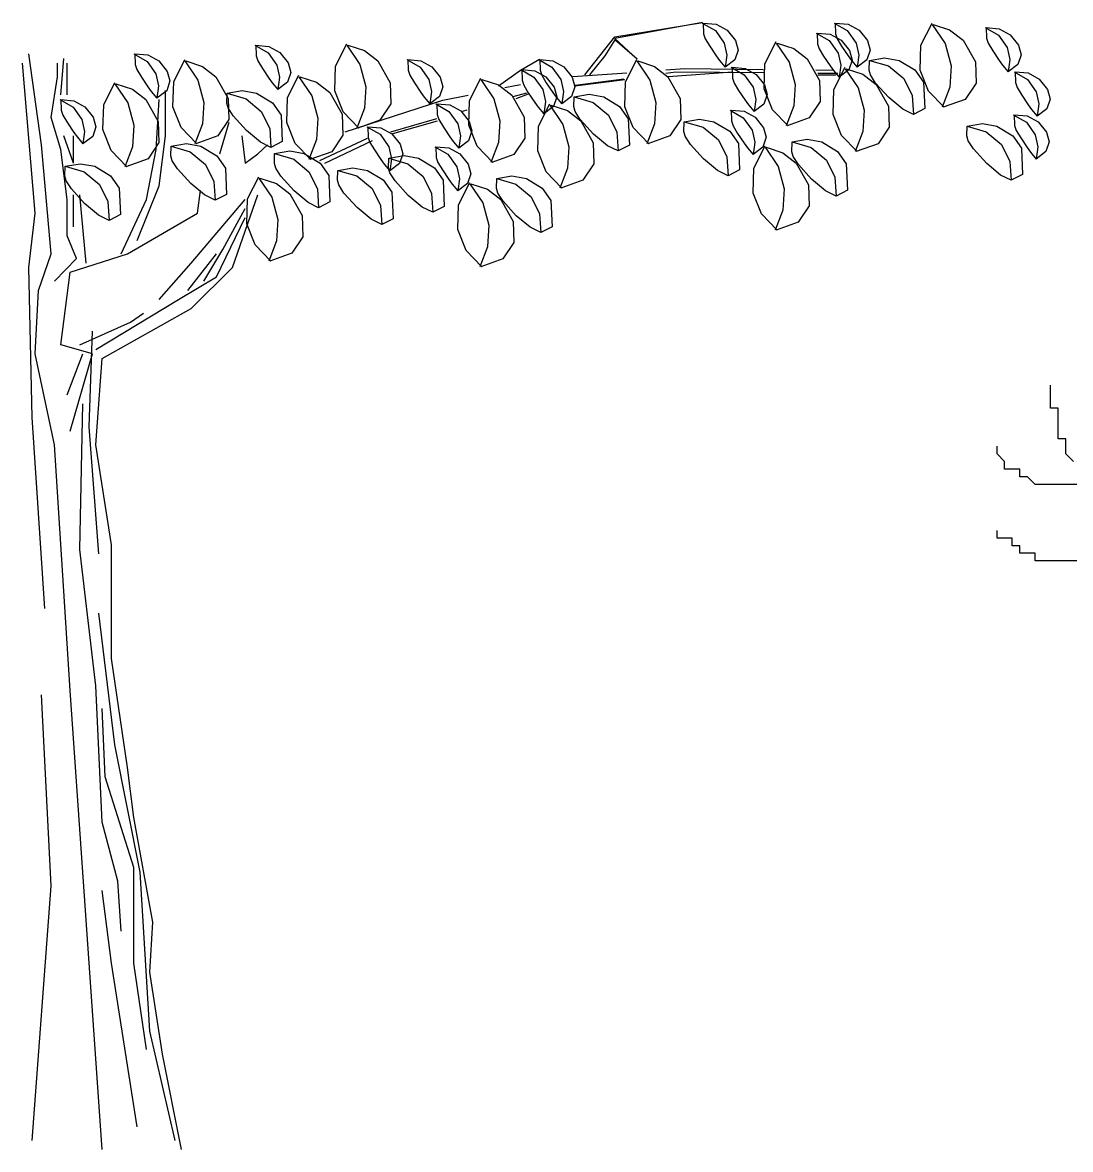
# Model space of a CAD drawing. Header units: millimetres. Extents: x 21129 to 2803301, y -510327 to 166837.
# Drawn here: x 364241 to 373334, y -112889 to -103112 of the extents above; entities that cross this region are included whole.
import ezdxf

# ---------------------------------------------------------------- set-up
doc = ezdxf.new("R2010")
doc.units = ezdxf.units.MM
doc.layers.add('....13_TNT_F_TREE', color=76, linetype='Continuous', transparency=0.5)

# ---------------------------------------------------------------- blocks, each defined once
blk = doc.blocks.new('md-cay7')
for p, q in [((3177.2696, 4826.6244), (3557.6176, 4888.5364)), ((3557.6176, 4888.5364), (3177.2696, 4819.7404)), ((3555.5416, 4886.4124), (3612.9136, 4853.6484)), ((3559.8896, 4886.4124), (3616.4056, 4881.5804)), ((3559.8896, 4886.4124), (3561.2776, 4839.9044)), ((3561.2776, 4839.9044), (3568.5536, 4818.2484)), ((3612.9136, 4853.6484), (3650.9776, 4799.6444)), ((3616.4056, 4881.5804), (3663.9656, 4855.4324)), ((3663.9656, 4855.4324), (3700.5856, 4810.0204)), ((4049.9776, 4843.0284), (4107.3256, 4810.2644)), ((4054.3216, 4843.0284), (4055.6896, 4796.5204)), ((4054.3216, 4843.0284), (4110.8136, 4838.1964)), ((4128.0536, 4886.4124), (4185.4016, 4853.6484)), ((4132.3736, 4886.4124), (4188.8936, 4881.5804)), ((4132.3736, 4886.4124), (4133.7656, 4839.9044)), ((4133.7656, 4839.9044), (4141.0416, 4818.2484)), ((4185.4016, 4853.6484), (4223.4616, 4799.6444)), ((4188.8936, 4881.5804), (4236.4736, 4855.4324)), ((4236.4736, 4855.4324), (4273.0696, 4810.0204)), ((4504.6136, 4789.8564), (4553.0776, 4886.4124)), ((4553.0776, 4880.2124), (4609.4256, 4797.3004)), ((4557.3976, 4880.2124), (4629.5656, 4856.8484)), ((4629.5656, 4856.8484), (4687.5256, 4812.0484)), ((4783.6416, 4866.6884), (4840.9896, 4833.9244)), ((4787.9656, 4866.6884), (4789.3536, 4820.2044)), ((4787.9656, 4866.6884), (4844.4816, 4861.8764)), ((4844.4816, 4861.8764), (4892.0656, 4835.7044)), ((1965.5536, 4699.5964), (2014.0136, 4796.1284)), ((3047.2896, 4661.5124), (3177.2696, 4826.6244)), ((3177.2696, 4812.8524), (3133.9336, 4744.0564)), ((3177.2696, 4819.7404), (3273.5616, 4730.3084)), ((3273.5616, 4730.3084), (3177.2696, 4812.8524)), ((3568.5536, 4818.2484), (3588.3536, 4785.6804)), ((3650.9776, 4799.6444), (3662.5496, 4747.3524)), ((3700.5856, 4810.0204), (3711.6936, 4768.6644)), ((3828.0256, 4709.2884), (3876.4896, 4805.8484)), ((3876.4896, 4799.6444), (3932.8376, 4716.7124)), ((3880.8336, 4799.6444), (3952.9776, 4776.2564)), ((4055.6896, 4796.5204), (4062.9896, 4774.8644)), ((4107.3256, 4810.2644), (4145.3856, 4756.2604)), ((4110.8136, 4838.1964), (4158.3976, 4812.0484)), ((4141.0416, 4818.2484), (4160.8416, 4785.6804)), ((4158.3976, 4812.0484), (4194.9936, 4766.6364)), ((4223.4616, 4799.6444), (4235.0336, 4747.3524)), ((4273.0696, 4810.0204), (4284.1816, 4768.6644)), ((4609.4256, 4797.3004), (4635.4736, 4700.4764)), ((4687.5256, 4812.0484), (4741.1136, 4717.5404)), ((4789.3536, 4820.2044), (4796.6536, 4798.5244)), ((4796.6536, 4798.5244), (4816.4536, 4765.9564)), ((4840.9896, 4833.9244), (4879.0536, 4779.9204)), ((4892.0656, 4835.7044), (4928.6616, 4790.3204)), ((689.9416, 4357.7524), (634.7416, 4752.1124)), ((1090.2336, 4752.7484), (1147.5816, 4719.9844)), ((1094.5576, 4752.7484), (1151.0736, 4747.9124)), ((1094.5576, 4752.7484), (1095.9456, 4706.2604)), ((1151.0736, 4747.9124), (1198.6576, 4721.7644)), ((1615.0136, 4789.9284), (1672.3616, 4757.1644)), ((1619.3616, 4789.9284), (1675.8536, 4785.1204)), ((1619.3616, 4789.9284), (1620.7256, 4743.4444)), ((1620.7256, 4743.4444), (1628.0256, 4721.7644)), ((1672.3616, 4757.1644), (1710.4256, 4703.1604)), ((1675.8536, 4785.1204), (1723.4376, 4758.9484)), ((1723.4376, 4758.9484), (1760.0336, 4713.5604)), ((2014.0136, 4789.9284), (2070.3616, 4707.0204)), ((2018.3576, 4789.9284), (2090.5016, 4766.5644)), ((2090.5016, 4766.5644), (2148.4616, 4721.7644)), ((3133.9336, 4744.0564), (3066.5296, 4661.5124)), ((3588.3536, 4785.6804), (3616.2616, 4743.8604)), ((3616.2616, 4743.8604), (3631.2736, 4723.5724)), ((3662.5496, 4747.3524), (3655.2976, 4694.2764)), ((3711.6936, 4768.6644), (3697.9496, 4726.2804)), ((3952.9776, 4776.2564), (4010.9376, 4731.4804)), ((4062.9896, 4774.8644), (4082.7896, 4742.2964)), ((4082.7896, 4742.2964), (4110.6936, 4700.4764)), ((4145.3856, 4756.2604), (4156.9816, 4703.9684)), ((4160.8416, 4785.6804), (4188.7696, 4743.8604)), ((4188.7696, 4743.8604), (4203.7856, 4723.5724)), ((4194.9936, 4766.6364), (4206.1016, 4725.2804)), ((4235.0336, 4747.3524), (4227.7816, 4694.2764)), ((4284.1816, 4768.6644), (4270.4336, 4726.2804)), ((4501.0256, 4681.8964), (4504.6136, 4789.8564)), ((4816.4536, 4765.9564), (4844.3616, 4724.1564)), ((4879.0536, 4779.9204), (4890.6496, 4727.6244)), ((4939.7696, 4748.9364), (4926.0256, 4706.5804)), ((4928.6616, 4790.3204), (4939.7696, 4748.9364)), ((662.3296, 4061.9644), (607.1536, 4712.6844)), ((758.9336, 4653.5284), (758.9336, 4712.6844)), ((772.7296, 4574.6444), (786.5216, 4732.3844)), ((800.3176, 4574.6444), (800.3176, 4712.6844)), ((1095.9456, 4706.2604), (1103.2456, 4684.5844)), ((1147.5816, 4719.9844), (1185.6456, 4665.9804)), ((1198.6576, 4721.7644), (1235.2536, 4676.3804)), ((1262.9376, 4631.4084), (1311.4256, 4727.9644)), ((1311.4256, 4721.7644), (1367.7736, 4638.8324)), ((1315.7456, 4721.7644), (1387.9136, 4698.3764)), ((1387.9136, 4698.3764), (1445.8736, 4653.6004)), ((1628.0256, 4721.7644), (1647.8256, 4689.1964)), ((1710.4256, 4703.1604), (1722.0216, 4650.8684)), ((1760.0336, 4713.5604), (1771.1416, 4672.1804)), ((1961.9856, 4591.6124), (1965.5536, 4699.5964)), ((2070.3616, 4707.0204), (2096.4336, 4610.2164)), ((2148.4616, 4721.7644), (2202.0736, 4627.2564)), ((2274.2416, 4727.9644), (2331.5936, 4695.1764)), ((2278.5896, 4727.9644), (2335.0816, 4723.1324)), ((2278.5896, 4727.9644), (2279.9576, 4681.4564)), ((2331.5936, 4695.1764), (2369.6536, 4641.2004)), ((2335.0816, 4723.1324), (2382.6656, 4696.9844)), ((2382.6656, 4696.9844), (2419.2856, 4651.5764)), ((2768.0416, 4682.1404), (2849.8776, 4730.3084)), ((2846.7296, 4727.9644), (2904.1016, 4695.1764)), ((2851.0736, 4727.9644), (2852.4416, 4681.4564)), ((2851.0736, 4727.9644), (2907.5936, 4723.1324)), ((2904.1016, 4695.1764), (2942.1376, 4641.2004)), ((2907.5936, 4723.1324), (2955.1496, 4696.9844)), ((2955.1496, 4696.9844), (2991.7736, 4651.5764)), ((3223.2896, 4631.4084), (3271.7536, 4727.9644)), ((3271.7536, 4721.7644), (3328.1016, 4638.8324)), ((3276.0976, 4721.7644), (3348.2656, 4698.3764)), ((3348.2656, 4698.3764), (3406.2016, 4653.6004)), ((3631.2736, 4723.5724), (3655.2976, 4694.2764)), ((3697.9496, 4726.2804), (3655.2976, 4694.2764)), ((3681.3216, 4694.2764), (3738.6736, 4661.5124)), ((3685.6696, 4694.2764), (3687.0376, 4647.7924)), ((3685.6696, 4694.2764), (3742.1616, 4689.4644)), ((3824.4376, 4601.3324), (3828.0256, 4709.2884)), ((3932.8376, 4716.7124), (3958.8856, 4619.9084)), ((4010.9376, 4731.4804), (4064.5256, 4636.9524)), ((4110.6936, 4700.4764), (4125.7096, 4680.1884)), ((4127.2696, 4597.7404), (4175.7576, 4694.2764)), ((4156.9816, 4703.9684), (4149.7296, 4650.8924)), ((4206.1016, 4725.2804), (4192.3576, 4682.8964)), ((4203.7856, 4723.5724), (4227.7816, 4694.2764)), ((4270.4336, 4726.2804), (4227.7816, 4694.2764)), ((4280.1496, 4682.1644), (4281.4456, 4724.5004)), ((4281.4456, 4724.5004), (4347.3896, 4735.9724)), ((4281.4456, 4724.5004), (4364.1376, 4700.6484)), ((4347.3896, 4735.9724), (4410.0816, 4724.5004)), ((4364.1376, 4700.6484), (4430.0296, 4645.2764)), ((4410.0816, 4724.5004), (4478.7096, 4682.8484)), ((4635.4736, 4700.4764), (4629.9816, 4607.5804)), ((4741.1136, 4717.5404), (4743.8976, 4626.1124)), ((4844.3616, 4724.1564), (4859.3736, 4703.8444)), ((4859.3736, 4703.8444), (4883.3976, 4674.5724)), ((4890.6496, 4727.6244), (4883.3976, 4674.5724)), ((4926.0256, 4706.5804), (4883.3976, 4674.5724)), ((731.3216, 4476.0604), (758.9336, 4653.5284)), ((1103.2456, 4684.5844), (1123.0456, 4652.0124)), ((1123.0456, 4652.0124), (1150.9536, 4610.2164)), ((1185.6456, 4665.9804), (1197.2416, 4613.6844)), ((1235.2536, 4676.3804), (1246.3616, 4634.9964)), ((1445.8736, 4653.6004), (1499.4616, 4559.0684)), ((1647.8256, 4689.1964), (1675.7336, 4647.4004)), ((1675.7336, 4647.4004), (1690.7456, 4627.0884)), ((1722.0216, 4650.8684), (1714.7696, 4597.8164)), ((1757.3736, 4563.2444), (1805.8336, 4659.7764)), ((1771.1416, 4672.1804), (1757.3976, 4629.8204)), ((1805.8336, 4653.6004), (1862.1816, 4570.6684)), ((1810.1816, 4653.6004), (1882.3256, 4630.2124)), ((2279.9576, 4681.4564), (2287.2576, 4659.7764)), ((2287.2576, 4659.7764), (2307.0576, 4627.2324)), ((2419.2856, 4651.5764), (2430.3696, 4610.2164)), ((2546.7056, 4550.8404), (2595.1896, 4647.4004)), ((2671.7536, 4613.3404), (2768.0416, 4682.1404)), ((2768.6776, 4684.5844), (2826.0256, 4651.7924)), ((2772.9976, 4684.5844), (2829.5176, 4679.7484)), ((2772.9976, 4684.5844), (2774.3896, 4638.0724)), ((2826.0256, 4651.7924), (2864.0856, 4597.8164)), ((2829.5176, 4679.7484), (2877.1016, 4653.6004)), ((2852.4416, 4681.4564), (2859.7416, 4659.7764)), ((2859.7416, 4659.7764), (2879.5416, 4627.2324)), ((2877.1016, 4653.6004), (2913.6976, 4608.1924)), ((2991.7736, 4651.5764), (3002.8576, 4610.2164)), ((2994.3376, 4654.2844), (3229.5416, 4671.0804)), ((3004.4176, 4616.6364), (3215.2576, 4644.8844)), ((3398.6096, 4669.4444), (3442.0656, 4675.2564)), ((3398.6576, 4683.1684), (3480.5896, 4689.0244)), ((3406.2016, 4653.6004), (3459.8136, 4559.0684)), ((3408.3736, 4654.6284), (3687.5976, 4675.2564)), ((3442.0656, 4675.2564), (3822.4376, 4671.5444)), ((3480.5896, 4689.0244), (3822.4616, 4685.3884)), ((3687.0376, 4647.7924), (3694.3376, 4626.1124)), ((3738.6736, 4661.5124), (3776.7336, 4607.5084)), ((3742.1616, 4689.4644), (3789.7456, 4663.2924)), ((3789.7456, 4663.2924), (3826.3656, 4617.9084)), ((4048.7056, 4682.9724), (4125.7336, 4682.1404)), ((4058.3256, 4669.2244), (4144.9936, 4668.3724)), ((4058.3256, 4661.5124), (4135.3536, 4661.5124)), ((4125.7096, 4680.1884), (4149.7296, 4650.8924)), ((4192.3576, 4682.8964), (4149.7296, 4650.8924)), ((4175.7576, 4688.0964), (4232.1056, 4605.1644)), ((4180.0776, 4688.0964), (4252.2456, 4664.7084)), ((4252.2456, 4664.7084), (4310.2056, 4619.9084)), ((4285.8896, 4661.1204), (4280.1496, 4682.1644)), ((4308.4456, 4626.1604), (4285.8896, 4661.1204)), ((4430.0296, 4645.2764), (4466.7736, 4571.8884)), ((4478.7096, 4682.8484), (4516.5296, 4629.4324)), ((4537.1336, 4591.0284), (4501.0256, 4681.8964)), ((4909.3976, 4674.5724), (4966.7736, 4641.7844)), ((4913.7456, 4674.5724), (4970.2656, 4669.7404)), ((4913.7456, 4674.5724), (4915.1376, 4628.0644)), ((4970.2656, 4669.7404), (5017.8456, 4643.5684)), ((959.3496, 4532.2404), (1007.8376, 4628.7964)), ((1007.8376, 4622.5964), (1064.1856, 4539.6844)), ((1012.1576, 4622.5964), (1084.3256, 4599.2324)), ((1084.3256, 4599.2324), (1142.2856, 4554.4324)), ((1150.9536, 4610.2164), (1165.9656, 4589.9044)), ((1197.2416, 4613.6844), (1189.9896, 4560.6324)), ((1246.3616, 4634.9964), (1232.6176, 4592.6404)), ((1259.3736, 4523.4484), (1262.9376, 4631.4084)), ((1367.7736, 4638.8324), (1393.8216, 4542.0284)), ((1690.7456, 4627.0884), (1714.7696, 4597.8164)), ((1757.3976, 4629.8204), (1714.7696, 4597.8164)), ((1882.3256, 4630.2124), (1940.2816, 4585.4124)), ((2096.4336, 4610.2164), (2090.9416, 4517.2964)), ((2202.0736, 4627.2564), (2204.8576, 4535.8284)), ((2307.0576, 4627.2324), (2334.9616, 4585.4124)), ((2369.6536, 4641.2004), (2381.2496, 4588.9044)), ((2430.3696, 4610.2164), (2416.6496, 4567.8364)), ((2595.1896, 4641.2004), (2651.5376, 4558.2644)), ((2599.5136, 4641.2004), (2671.6816, 4617.8084)), ((2671.6816, 4617.8084), (2729.6376, 4573.0084)), ((2699.2936, 4606.1884), (2768.0416, 4620.2284)), ((2774.3896, 4638.0724), (2781.6656, 4616.3924)), ((2781.6656, 4616.3924), (2801.4656, 4583.8484)), ((2864.0856, 4597.8164), (2875.6576, 4545.5204)), ((2879.5416, 4627.2324), (2907.4456, 4585.4124)), ((2913.6976, 4608.1924), (2924.8056, 4566.8324)), ((2942.1376, 4641.2004), (2953.7336, 4588.9044)), ((3002.8576, 4610.2164), (2989.1376, 4567.8364)), ((3003.9536, 4613.3404), (3220.6056, 4640.8564)), ((3219.7256, 4523.4484), (3223.2896, 4631.4084)), ((3328.1016, 4638.8324), (3354.1736, 4542.0284)), ((3694.3376, 4626.1124), (3714.1376, 4593.5684)), ((3776.7336, 4607.5084), (3788.3296, 4555.2364)), ((3860.5456, 4510.4604), (3824.4376, 4601.3324)), ((3826.3656, 4617.9084), (3837.4496, 4576.5244)), ((3958.8856, 4619.9084), (3953.4176, 4526.9884)), ((4064.5256, 4636.9524), (4067.3096, 4545.5444)), ((4123.7056, 4489.7564), (4127.2696, 4597.7404)), ((4232.1056, 4605.1644), (4258.1536, 4508.3604)), ((4365.7216, 4562.8764), (4308.4456, 4626.1604)), ((4310.2056, 4619.9084), (4363.7936, 4525.4044)), ((4516.5296, 4629.4324), (4521.2416, 4514.9284)), ((4629.9816, 4607.5804), (4596.4336, 4520.7404)), ((4743.8976, 4626.1124), (4696.8256, 4555.0164)), ((4915.1376, 4628.0644), (4922.4136, 4606.3844)), ((4922.4136, 4606.3844), (4942.2136, 4573.8404)), ((4966.7736, 4641.7844), (5004.8336, 4587.8044)), ((5017.8456, 4643.5684), (5054.4416, 4598.1804)), ((5054.4416, 4598.1804), (5065.5536, 4556.8244)), ((769.2856, 4554.4324), (826.6376, 4521.6684)), ((773.6336, 4554.4324), (830.1256, 4549.5964)), ((773.6336, 4554.4324), (775.0016, 4507.9204)), ((830.1256, 4549.5964), (877.7096, 4523.4484)), ((1142.2856, 4554.4324), (1195.8736, 4459.9244)), ((1165.9656, 4589.9044), (1189.9896, 4560.6324)), ((1186.6936, 4338.0244), (1200.4896, 4554.9204)), ((1232.6176, 4592.6404), (1189.9896, 4560.6324)), ((1228.0776, 4397.1804), (1228.0776, 4594.3724)), ((1492.9936, 4539.3444), (1494.3096, 4581.6764)), ((1494.3096, 4581.6764), (1560.2536, 4593.1524)), ((1494.3096, 4581.6764), (1577.0016, 4557.8244)), ((1499.4616, 4559.0684), (1502.2456, 4467.6644)), ((1560.2536, 4593.1524), (1622.9256, 4581.6764)), ((1577.0016, 4557.8244), (1642.8936, 4502.4524)), ((1622.9256, 4581.6764), (1691.5776, 4540.0284)), ((1753.8096, 4455.2604), (1757.3736, 4563.2444)), ((1862.1816, 4570.6684), (1888.2576, 4473.8644)), ((1940.2816, 4585.4124), (1993.8976, 4490.9044)), ((1998.0696, 4500.7444), (1961.9856, 4591.6124)), ((2007.3496, 4413.8324), (2431.0296, 4551.4284)), ((2334.9616, 4585.4124), (2349.9776, 4565.1004)), ((2349.9776, 4565.1004), (2373.9976, 4535.8284)), ((2381.2496, 4588.9044), (2373.9976, 4535.8284)), ((2416.6496, 4567.8364), (2373.9976, 4535.8284)), ((2431.0296, 4551.4284), (2540.0136, 4573.6684)), ((2543.1416, 4442.8604), (2546.7056, 4550.8404)), ((2651.5376, 4558.2644), (2677.5896, 4461.4604)), ((2729.6376, 4573.0084), (2783.2256, 4478.5044)), ((2735.7896, 4566.9804), (2795.4816, 4584.0204)), ((2748.7776, 4558.3124), (2801.7336, 4578.9444)), ((2801.4656, 4583.8484), (2829.3936, 4542.0284)), ((2907.4456, 4585.4124), (2922.4616, 4565.1004)), ((2924.8056, 4566.8324), (2911.0616, 4524.4524)), ((2922.4616, 4565.1004), (2946.4856, 4535.8284)), ((2953.7336, 4588.9044), (2946.4856, 4535.8284)), ((2989.1376, 4567.8364), (2946.4856, 4535.8284)), ((2998.8296, 4523.7164), (3000.1456, 4566.0524)), ((3000.1456, 4566.0524), (3066.0896, 4577.5284)), ((3000.1456, 4566.0524), (3082.8376, 4542.2004)), ((3066.0896, 4577.5284), (3128.7856, 4566.0524)), ((3128.7856, 4566.0524), (3197.4136, 4524.4004)), ((3459.8136, 4559.0684), (3462.5976, 4467.6644)), ((3714.1376, 4593.5684), (3742.0416, 4551.7444)), ((3742.0416, 4551.7444), (3757.0576, 4531.4324)), ((3788.3296, 4555.2364), (3781.0776, 4502.1604)), ((3837.4496, 4576.5244), (3823.7296, 4534.1684)), ((4426.1976, 4512.8524), (4365.7216, 4562.8764)), ((4466.7736, 4571.8884), (4472.1696, 4490.0044)), ((4605.1256, 4520.7404), (4537.1336, 4591.0284)), ((4696.8256, 4555.0164), (4600.7816, 4520.7404)), ((4942.2136, 4573.8404), (4970.1176, 4532.0204)), ((5004.8336, 4587.8044), (5016.4056, 4535.5084)), ((5065.5536, 4556.8244), (5051.8056, 4514.4404)), ((775.0016, 4507.9204), (782.3016, 4486.2444)), ((826.6376, 4521.6684), (864.6976, 4467.6644)), ((877.7096, 4523.4484), (914.3296, 4478.0404)), ((955.7856, 4424.2804), (959.3496, 4532.2404)), ((1064.1856, 4539.6844), (1090.2336, 4442.8604)), ((1295.4816, 4432.5804), (1259.3736, 4523.4484)), ((1393.8216, 4542.0284), (1388.3296, 4449.1084)), ((1498.7536, 4518.2964), (1492.9936, 4539.3444)), ((1521.3136, 4483.3364), (1498.7536, 4518.2964)), ((1642.8936, 4502.4524), (1679.6376, 4429.0644)), ((1691.5776, 4540.0284), (1729.3936, 4486.6084)), ((2066.0656, 4430.4804), (1998.0696, 4500.7444)), ((2090.9416, 4517.2964), (2057.3976, 4430.4804)), ((2204.8576, 4535.8284), (2157.7656, 4464.7324)), ((2400.0256, 4535.8284), (2457.3736, 4503.0644)), ((2404.3456, 4535.8284), (2460.8656, 4531.0164)), ((2404.3456, 4535.8284), (2405.7376, 4489.3444)), ((2457.3736, 4503.0644), (2495.4336, 4449.0604)), ((2460.8656, 4531.0164), (2508.4456, 4504.8444)), ((2508.4456, 4504.8444), (2545.0456, 4459.4604)), ((2517.3096, 4504.5284), (2536.9376, 4510.1444)), ((2829.3936, 4542.0284), (2844.4096, 4521.7164)), ((2844.4096, 4521.7164), (2868.4096, 4492.4444)), ((2845.9736, 4439.2924), (2894.4336, 4535.8284)), ((2875.6576, 4545.5204), (2868.4096, 4492.4444)), ((2911.0616, 4524.4524), (2868.4096, 4492.4444)), ((2894.4336, 4529.6284), (2950.7816, 4446.7164)), ((2898.7776, 4529.6284), (2970.9216, 4506.2604)), ((2970.9216, 4506.2604), (3028.8816, 4461.4604)), ((3004.5896, 4502.6724), (2998.8296, 4523.7164)), ((3027.1496, 4467.7124), (3004.5896, 4502.6724)), ((3082.8376, 4542.2004), (3148.7296, 4486.8284)), ((3197.4136, 4524.4004), (3235.2296, 4470.9844)), ((3255.8336, 4432.5804), (3219.7256, 4523.4484)), ((3354.1736, 4542.0284), (3348.6816, 4449.1084)), ((3676.9776, 4508.3604), (3734.3496, 4475.5724)), ((3681.3216, 4508.3604), (3682.7136, 4461.8524)), ((3681.3216, 4508.3604), (3737.8416, 4503.5284)), ((3737.8416, 4503.5284), (3785.4256, 4477.3804)), ((3757.0576, 4531.4324), (3781.0776, 4502.1604)), ((3823.7296, 4534.1684), (3781.0776, 4502.1604)), ((3928.5416, 4440.1724), (3860.5456, 4510.4604)), ((3953.4176, 4526.9884), (3919.8736, 4440.1724)), ((4067.3096, 4545.5444), (4020.2376, 4474.4524)), ((4258.1536, 4508.3604), (4252.6616, 4415.4404)), ((4363.7936, 4525.4044), (4366.5776, 4433.9964)), ((4472.1696, 4490.0044), (4426.1976, 4512.8524)), ((4521.2416, 4514.9284), (4472.1696, 4490.0044)), ((4970.1176, 4532.0204), (4985.1576, 4511.7084)), ((4985.1576, 4511.7084), (5009.1536, 4482.4324)), ((5016.4056, 4535.5084), (5009.1536, 4482.4324)), ((5051.8056, 4514.4404), (5009.1536, 4482.4324)), ((772.7296, 4338.0244), (731.3216, 4476.0604)), ((782.3016, 4486.2444), (802.1016, 4453.7004)), ((802.1016, 4453.7004), (830.0056, 4411.8764)), ((864.6976, 4467.6644), (876.2936, 4415.3684)), ((914.3296, 4478.0404), (925.4136, 4436.6804)), ((1195.8736, 4459.9244), (1198.6576, 4368.4924)), ((1388.3296, 4449.1084), (1354.7856, 4362.2924)), ((1502.2456, 4467.6644), (1455.1776, 4396.5684)), ((1462.6696, 4318.2964), (1504.0536, 4456.3364)), ((1578.5896, 4420.0564), (1521.3136, 4483.3364)), ((1729.3936, 4486.6084), (1734.1056, 4372.1084)), ((1789.9176, 4364.3924), (1753.8096, 4455.2604)), ((1888.2576, 4473.8644), (1882.7656, 4380.9444)), ((1993.8976, 4490.9044), (1996.6816, 4399.4764)), ((2157.7656, 4464.7324), (2061.7176, 4430.4804)), ((2204.3696, 4415.1004), (2404.0536, 4472.1564)), ((2214.3816, 4406.9444), (2406.9576, 4461.9764)), ((2405.7376, 4489.3444), (2413.0376, 4467.6644)), ((2413.0376, 4467.6644), (2432.8376, 4435.0964)), ((2495.4336, 4449.0604), (2507.0296, 4396.7644)), ((2545.0456, 4459.4604), (2556.1536, 4418.0804)), ((2677.5896, 4461.4604), (2672.0936, 4368.5444)), ((2783.2256, 4478.5044), (2786.0096, 4387.0964)), ((3084.4256, 4404.4324), (3027.1496, 4467.7124)), ((3028.8816, 4461.4604), (3082.4936, 4366.9564)), ((3148.7296, 4486.8284), (3185.4736, 4413.4404)), ((3235.2296, 4470.9844), (3239.9416, 4356.4804)), ((3348.6816, 4449.1084), (3315.1376, 4362.2924)), ((3462.5976, 4467.6644), (3415.5256, 4396.5684)), ((3476.5616, 4416.1004), (3477.8816, 4458.4364)), ((3477.8816, 4458.4364), (3543.7976, 4469.9324)), ((3477.8816, 4458.4364), (3560.5696, 4434.5844)), ((3543.7976, 4469.9324), (3606.4936, 4458.4364)), ((3606.4936, 4458.4364), (3675.1216, 4416.7844)), ((3682.7136, 4461.8524), (3689.9896, 4440.1724)), ((3734.3496, 4475.5724), (3772.4136, 4421.5924)), ((3785.4256, 4477.3804), (3822.0216, 4431.9684)), ((4020.2376, 4474.4524), (3924.1936, 4440.1724)), ((4159.8136, 4398.8884), (4123.7056, 4489.7564)), ((4705.9576, 4438.7324), (4771.8976, 4450.2084)), ((4771.8976, 4450.2084), (4834.5936, 4438.7324)), ((4905.0776, 4488.6364), (4962.4256, 4455.8724)), ((4909.3976, 4488.6364), (4965.9176, 4483.8004)), ((4909.3976, 4488.6364), (4910.7896, 4442.1524)), ((4962.4256, 4455.8724), (5000.4896, 4401.8684)), ((4965.9176, 4483.8004), (5013.5016, 4457.6524)), ((5013.5016, 4457.6524), (5050.0976, 4412.2684)), ((830.0056, 4411.8764), (845.0176, 4391.5644)), ((876.2936, 4415.3684), (869.0416, 4362.2924)), ((925.4136, 4436.6804), (911.6936, 4394.3004)), ((991.8936, 4333.4124), (955.7856, 4424.2804)), ((1090.2336, 4442.8604), (1084.7416, 4349.9644)), ((1363.4536, 4362.2924), (1295.4816, 4432.5804)), ((1639.0616, 4370.0324), (1578.5896, 4420.0564)), ((1679.6376, 4429.0644), (1685.0336, 4347.1804)), ((2100.7576, 4436.6804), (2158.1296, 4403.8924)), ((2105.1016, 4436.6804), (2106.4696, 4390.1724)), ((2105.1016, 4436.6804), (2161.6216, 4431.8484)), ((2158.1296, 4403.8924), (2196.1656, 4349.9164)), ((2161.6216, 4431.8484), (2209.1816, 4405.6764)), ((2209.1816, 4405.6764), (2245.8016, 4360.2924)), ((2432.8376, 4435.0964), (2460.7416, 4393.2964)), ((2556.1536, 4418.0804), (2542.4056, 4375.7204)), ((2579.2496, 4352.0124), (2543.1416, 4442.8604)), ((2842.4056, 4331.3124), (2845.9736, 4439.2924)), ((2950.7816, 4446.7164), (2976.8536, 4349.9164)), ((3144.8976, 4354.4084), (3084.4256, 4404.4324)), ((3185.4736, 4413.4404), (3190.8696, 4331.5564)), ((3323.8056, 4362.2924), (3255.8336, 4432.5804)), ((3482.3016, 4395.0564), (3476.5616, 4416.1004)), ((3560.5696, 4434.5844), (3626.4656, 4379.2124)), ((3675.1216, 4416.7844), (3712.9376, 4363.3684)), ((3689.9896, 4440.1724), (3709.7896, 4407.6284)), ((3709.7896, 4407.6284), (3737.6936, 4365.8084)), ((3772.4136, 4421.5924), (3783.9856, 4369.3004)), ((3822.0216, 4431.9684), (3833.1296, 4390.6124)), ((4252.6616, 4415.4404), (4219.1176, 4328.6244)), ((4366.5776, 4433.9964), (4319.5056, 4362.8764)), ((4704.6376, 4396.4004), (4705.9576, 4438.7324)), ((4705.9576, 4438.7324), (4788.6456, 4414.8564)), ((4788.6456, 4414.8564), (4854.5416, 4359.5084)), ((4834.5936, 4438.7324), (4903.2216, 4397.0564)), ((4910.7896, 4442.1524), (4918.0896, 4420.4724)), ((4918.0896, 4420.4724), (4937.8896, 4387.9044)), ((5000.4896, 4401.8684), (5012.0856, 4349.5724)), ((5050.0976, 4412.2684), (5061.2056, 4370.8844)), ((731.3216, 3884.4964), (689.9416, 4357.7524)), ((827.9296, 4278.8684), (786.5216, 4397.1804)), ((827.9296, 4278.8684), (827.9296, 4397.1804)), ((845.0176, 4391.5644), (869.0416, 4362.2924)), ((911.6936, 4394.3004), (869.0416, 4362.2924)), ((1198.6576, 4368.4924), (1151.5856, 4297.4004)), ((1200.4896, 4180.2724), (1228.0776, 4397.1804)), ((1251.1216, 4309.7524), (1252.4416, 4352.0884)), ((1252.4416, 4352.0884), (1318.3576, 4363.5844)), ((1252.4416, 4352.0884), (1335.1336, 4328.2364)), ((1318.3576, 4363.5844), (1381.0536, 4352.0884)), ((1455.1776, 4396.5684), (1359.1296, 4362.2924)), ((1381.0536, 4352.0884), (1449.6816, 4310.4364)), ((1559.2536, 4397.1804), (1573.0456, 4278.8684)), ((1628.2456, 4318.2964), (1669.6536, 4357.7524)), ((1685.0336, 4347.1804), (1639.0616, 4370.0324)), ((1734.1056, 4372.1084), (1685.0336, 4347.1804)), ((1857.8856, 4294.1284), (1789.9176, 4364.3924)), ((1882.7656, 4380.9444), (1849.2176, 4294.1284)), ((1896.6056, 4289.9764), (2103.6376, 4386.3164)), ((1918.0176, 4278.8684), (2125.0016, 4377.4524)), ((1996.6816, 4399.4764), (1949.5856, 4328.3804)), ((2106.4696, 4390.1724), (2113.7696, 4368.4924)), ((2113.7696, 4368.4924), (2133.5696, 4335.9484)), ((2245.8016, 4360.2924), (2256.8856, 4318.9084)), ((2460.7416, 4393.2964), (2475.7576, 4372.9844)), ((2475.7576, 4372.9844), (2499.7816, 4343.7124)), ((2507.0296, 4396.7644), (2499.7816, 4343.7124)), ((2542.4056, 4375.7204), (2499.7816, 4343.7124)), ((2647.2176, 4281.7244), (2579.2496, 4352.0124)), ((2672.0936, 4368.5444), (2638.5496, 4281.7244)), ((2786.0096, 4387.0964), (2738.9416, 4316.0044)), ((3082.4936, 4366.9564), (3085.2776, 4275.5244)), ((3190.8696, 4331.5564), (3144.8976, 4354.4084)), ((3239.9416, 4356.4804), (3190.8696, 4331.5564)), ((3415.5256, 4396.5684), (3319.4576, 4362.2924)), ((3504.8576, 4360.0964), (3482.3016, 4395.0564)), ((3562.1576, 4296.8364), (3504.8576, 4360.0964)), ((3626.4656, 4379.2124), (3663.1856, 4305.8244)), ((3712.9376, 4363.3684), (3717.6776, 4248.8884)), ((3737.6936, 4365.8084), (3752.7336, 4345.4964)), ((3783.9856, 4369.3004), (3776.7336, 4316.2244)), ((3780.3216, 4256.8724), (3828.7856, 4353.4044)), ((3833.1296, 4390.6124), (3819.3856, 4348.2284)), ((3944.7256, 4328.0884), (3946.0456, 4370.4204)), ((3946.0456, 4370.4204), (4011.9856, 4381.8964)), ((3946.0456, 4370.4204), (4028.7336, 4346.5444)), ((4011.9856, 4381.8964), (4074.6576, 4370.4204)), ((4074.6576, 4370.4204), (4143.3096, 4328.7484)), ((4227.7816, 4328.6244), (4159.8136, 4398.8884)), ((4319.5056, 4362.8764), (4223.4616, 4328.6244)), ((4710.4016, 4375.3524), (4704.6376, 4396.4004)), ((4732.9576, 4340.3924), (4710.4016, 4375.3524)), ((4854.5416, 4359.5084), (4891.2856, 4286.1204)), ((4903.2216, 4397.0564), (4941.0416, 4343.6644)), ((4937.8896, 4387.9044), (4965.7976, 4346.0804)), ((5061.2056, 4370.8844), (5047.4616, 4328.5284)), ((800.3176, 4121.1164), (772.7296, 4338.0244)), ((1059.8616, 4263.1484), (991.8936, 4333.4124)), ((1084.7416, 4349.9644), (1051.1976, 4263.1484)), ((1145.2896, 4121.1164), (1186.6936, 4338.0244)), ((1256.8616, 4288.7084), (1251.1216, 4309.7524)), ((1335.1336, 4328.2364), (1401.0256, 4272.8644)), ((1449.6816, 4310.4364), (1487.5016, 4257.0204)), ((1573.0456, 4278.8684), (1628.2456, 4318.2964)), ((1699.6816, 4277.5044), (1701.0016, 4319.8604)), ((1701.0016, 4319.8604), (1766.9176, 4331.3364)), ((1701.0016, 4319.8604), (1783.6896, 4295.9844)), ((1766.9176, 4331.3364), (1829.6136, 4319.8604)), ((1829.6136, 4319.8604), (1898.2416, 4278.1844)), ((1949.5856, 4328.3804), (1853.5416, 4294.1284)), ((2133.5696, 4335.9484), (2161.4736, 4294.1284)), ((2196.1656, 4349.9164), (2207.7656, 4297.6204)), ((2196.5576, 4299.9884), (2262.5016, 4311.4604)), ((2256.8856, 4318.9084), (2243.1656, 4276.5484)), ((2262.5016, 4311.4604), (2325.1936, 4299.9884)), ((2395.6776, 4349.9164), (2453.0256, 4317.1284)), ((2400.0256, 4349.9164), (2456.5176, 4345.0804)), ((2400.0256, 4349.9164), (2401.3936, 4303.4044)), ((2401.3936, 4303.4044), (2408.6896, 4281.7244)), ((2453.0256, 4317.1284), (2491.0896, 4263.1484)), ((2456.5176, 4345.0804), (2504.1016, 4318.9084)), ((2504.1016, 4318.9084), (2540.7216, 4273.5244)), ((2738.9416, 4316.0044), (2642.8936, 4281.7244)), ((2878.4896, 4240.4404), (2842.4056, 4331.3124)), ((2976.8536, 4349.9164), (2971.3616, 4256.9964)), ((3663.1856, 4305.8244), (3668.6016, 4223.9364)), ((3752.7336, 4345.4964), (3776.7336, 4316.2244)), ((3819.3856, 4348.2284), (3776.7336, 4316.2244)), ((3828.7856, 4347.2284), (3885.1336, 4264.2924)), ((3833.1296, 4347.2284), (3905.2736, 4323.8404)), ((3905.2736, 4323.8404), (3963.2336, 4279.0404)), ((3950.4896, 4307.0444), (3944.7256, 4328.0884)), ((3973.0456, 4272.0844), (3950.4896, 4307.0444)), ((4028.7336, 4346.5444), (4094.6296, 4291.2004)), ((4143.3096, 4328.7484), (4181.1296, 4275.3524)), ((4790.2336, 4277.1124), (4732.9576, 4340.3924)), ((4941.0416, 4343.6644), (4945.7536, 4229.1644)), ((4965.7976, 4346.0804), (4980.8096, 4325.7924)), ((4980.8096, 4325.7924), (5004.8336, 4296.5204)), ((5012.0856, 4349.5724), (5004.8336, 4296.5204)), ((5047.4616, 4328.5284), (5004.8336, 4296.5204)), ((790.7456, 4222.4484), (792.0656, 4264.7844)), ((792.0656, 4264.7844), (857.9816, 4276.2564)), ((792.0656, 4264.7844), (874.7576, 4240.9284)), ((857.9816, 4276.2564), (920.6776, 4264.7844)), ((920.6776, 4264.7844), (989.3056, 4223.1324)), ((1151.5856, 4297.4004), (1055.5416, 4263.1484)), ((1279.4176, 4253.7484), (1256.8616, 4288.7084)), ((1336.6936, 4190.4804), (1279.4176, 4253.7484)), ((1401.0256, 4272.8644), (1437.7456, 4199.4884)), ((1487.5016, 4257.0204), (1492.2376, 4142.5284)), ((1705.4216, 4256.4804), (1699.6816, 4277.5044)), ((1727.9776, 4221.4964), (1705.4216, 4256.4804)), ((1783.6896, 4295.9844), (1849.5856, 4240.6124)), ((1898.2416, 4278.1844), (1936.0616, 4224.7684)), ((1974.8056, 4247.1804), (2040.7216, 4258.6564)), ((2040.7216, 4258.6564), (2103.4176, 4247.1804)), ((2161.4736, 4294.1284), (2176.4896, 4273.8164)), ((2176.4896, 4273.8164), (2200.5136, 4244.5444)), ((2195.2656, 4257.6524), (2196.5576, 4299.9884)), ((2201.0016, 4236.6084), (2195.2656, 4257.6524)), ((2196.5576, 4299.9884), (2279.2496, 4276.1364)), ((2207.7656, 4297.6204), (2200.5136, 4244.5444)), ((2243.1656, 4276.5484), (2200.5136, 4244.5444)), ((2279.2496, 4276.1364), (2345.1416, 4220.7644)), ((2325.1936, 4299.9884), (2393.8216, 4258.3364)), ((2393.8216, 4258.3364), (2431.6416, 4204.9204)), ((2408.6896, 4281.7244), (2428.4896, 4249.1804)), ((2491.0896, 4263.1484), (2502.6856, 4210.8524)), ((2540.7216, 4273.5244), (2551.8056, 4232.1404)), ((2971.3616, 4256.9964), (2937.8176, 4170.1764)), ((3085.2776, 4275.5244), (3038.1856, 4204.4324)), ((3622.6336, 4246.7884), (3562.1576, 4296.8364)), ((3776.7336, 4148.8884), (3780.3216, 4256.8724)), ((3885.1336, 4264.2924), (3911.1816, 4167.4924)), ((3963.2336, 4279.0404), (4016.8216, 4184.5324)), ((4030.3216, 4208.8004), (3973.0456, 4272.0844)), ((4094.6296, 4291.2004), (4131.3736, 4217.8084)), ((4181.1296, 4275.3524), (4185.8416, 4160.8524)), ((4850.7096, 4227.0884), (4790.2336, 4277.1124)), ((4891.2856, 4286.1204), (4896.6816, 4204.2244)), ((796.4856, 4201.4044), (790.7456, 4222.4484)), ((874.7576, 4240.9284), (940.6496, 4185.5604)), ((989.3056, 4223.1324), (1027.1256, 4169.7124)), ((1583.8856, 4123.2044), (1632.3496, 4219.7644)), ((1632.3496, 4213.5604), (1688.6976, 4130.6404)), ((1636.6936, 4213.5604), (1708.8616, 4190.1844)), ((1785.2536, 4158.2284), (1727.9776, 4221.4964)), ((1849.5856, 4240.6124), (1886.3056, 4167.2364)), ((1936.0616, 4224.7684), (1940.7696, 4110.2764)), ((1973.4856, 4204.8444), (1974.8056, 4247.1804)), ((1979.2496, 4183.8004), (1973.4856, 4204.8444)), ((1974.8056, 4247.1804), (2057.4936, 4223.3284)), ((2057.4936, 4223.3284), (2123.3896, 4167.9564)), ((2103.4176, 4247.1804), (2172.0696, 4205.5164)), ((2172.0696, 4205.5164), (2209.8616, 4152.1124)), ((2223.5616, 4201.6484), (2201.0016, 4236.6084)), ((2345.1416, 4220.7644), (2381.8856, 4147.3764)), ((2428.4896, 4249.1804), (2456.3976, 4207.3604)), ((2431.6416, 4204.9204), (2436.3536, 4090.4284)), ((2456.3976, 4207.3604), (2471.4096, 4187.0604)), ((2502.6856, 4210.8524), (2495.4336, 4157.7764)), ((2551.8056, 4232.1404), (2538.0856, 4189.7844)), ((2663.4296, 4169.6284), (2664.7456, 4211.9764)), ((2664.7456, 4211.9764), (2730.6656, 4223.4484)), ((2664.7456, 4211.9764), (2747.4376, 4188.1084)), ((2730.6656, 4223.4484), (2793.3576, 4211.9764)), ((2793.3576, 4211.9764), (2861.9856, 4170.3124)), ((2946.4856, 4170.1764), (2878.4896, 4240.4404)), ((3038.1856, 4204.4324), (2942.1376, 4170.1764)), ((3668.6016, 4223.9364), (3622.6336, 4246.7884)), ((3717.6776, 4248.8884), (3668.6016, 4223.9364)), ((4090.7976, 4158.7644), (4030.3216, 4208.8004)), ((4131.3736, 4217.8084), (4136.7696, 4135.9124)), ((4896.6816, 4204.2244), (4850.7096, 4227.0884)), ((4945.7536, 4229.1644), (4896.6816, 4204.2244)), ((819.0416, 4166.4444), (796.4856, 4201.4044)), ((876.3176, 4103.1604), (819.0416, 4166.4444)), ((940.6496, 4185.5604), (977.3696, 4112.1684)), ((1027.1256, 4169.7124), (1031.8376, 4055.2124)), ((1103.9056, 3943.6524), (1200.4896, 4180.2724)), ((1397.1936, 4140.4524), (1336.6936, 4190.4804)), ((1366.0656, 4061.9644), (1379.8816, 4160.5604)), ((1437.7456, 4199.4884), (1443.1656, 4117.5884)), ((1708.8616, 4190.1844), (1766.7976, 4145.3844)), ((1845.7536, 4108.2044), (1785.2536, 4158.2284)), ((1886.3056, 4167.2364), (1891.6976, 4085.3404)), ((2001.8056, 4148.8404), (1979.2496, 4183.8004)), ((2123.3896, 4167.9564), (2160.1056, 4094.5684)), ((2280.8336, 4138.3804), (2223.5616, 4201.6484)), ((2471.4096, 4187.0604), (2495.4336, 4157.7764)), ((2538.0856, 4189.7844), (2495.4336, 4157.7764)), ((2498.9976, 4098.4124), (2547.4856, 4194.9724)), ((2547.4856, 4188.7684), (2603.8336, 4105.8484)), ((2551.8056, 4188.7684), (2623.9736, 4165.3924)), ((2623.9736, 4165.3924), (2681.9336, 4120.5924)), ((2669.1656, 4148.5844), (2663.4296, 4169.6284)), ((2747.4376, 4188.1084), (2813.3296, 4132.7404)), ((2861.9856, 4170.3124), (2899.8056, 4116.8964)), ((3911.1816, 4167.4924), (3905.7136, 4074.5724)), ((4016.8216, 4184.5324), (4019.6056, 4093.1164)), ((4136.7696, 4135.9124), (4090.7976, 4158.7644)), ((4185.8416, 4160.8524), (4136.7696, 4135.9124)), ((800.3176, 3963.3804), (800.3176, 4121.1164)), ((827.9296, 4002.8084), (827.9296, 4140.8444)), ((883.1296, 3845.0684), (855.5176, 4140.8444)), ((977.3696, 4112.1684), (982.7656, 4030.2724)), ((1034.9136, 3884.4964), (1145.2896, 4121.1164)), ((1338.4776, 3845.0684), (1573.0456, 4121.1164)), ((1443.1656, 4117.5884), (1397.1936, 4140.4524)), ((1492.2376, 4142.5284), (1443.1656, 4117.5884)), ((1517.8696, 3825.3404), (1628.2456, 4140.8444)), ((1580.3216, 4015.2324), (1583.8856, 4123.2044)), ((1688.6976, 4130.6404), (1714.7696, 4033.8244)), ((1766.7976, 4145.3844), (1820.4096, 4050.8804)), ((1891.6976, 4085.3404), (1845.7536, 4108.2044)), ((1940.7696, 4110.2764), (1891.6976, 4085.3404)), ((2059.0816, 4085.5604), (2001.8056, 4148.8404)), ((2209.8616, 4152.1124), (2214.6016, 4037.6084)), ((2341.3096, 4088.3404), (2280.8336, 4138.3804)), ((2381.8856, 4147.3764), (2387.2816, 4065.4924)), ((2691.7256, 4113.6244), (2669.1656, 4148.5844)), ((2681.9336, 4120.5924), (2735.5216, 4026.0844)), ((2748.9976, 4050.3404), (2691.7256, 4113.6244)), ((2813.3296, 4132.7404), (2850.0496, 4059.3524)), ((2899.8056, 4116.8964), (2904.5176, 4002.3924)), ((3812.8416, 4058.0324), (3776.7336, 4148.8884)), ((634.7416, 3825.3404), (662.3296, 4061.9644)), ((936.7936, 4053.1364), (876.3176, 4103.1604)), ((1062.5016, 3884.4964), (1366.0656, 4061.9644)), ((1476.4656, 3904.2244), (1573.0456, 4081.6884)), ((2119.5576, 4035.5364), (2059.0816, 4085.5604)), ((2160.1056, 4094.5684), (2165.5256, 4012.6724)), ((2387.2816, 4065.4924), (2341.3096, 4088.3404)), ((2436.3536, 4090.4284), (2387.2816, 4065.4924)), ((2495.4336, 3990.4404), (2498.9976, 4098.4124)), ((2603.8336, 4105.8484), (2629.8816, 4009.0324)), ((2850.0496, 4059.3524), (2855.4456, 3977.4644)), ((3880.8336, 3987.7564), (3812.8416, 4058.0324)), ((3905.7136, 4074.5724), (3872.1416, 3987.7564)), ((4019.6056, 4093.1164), (3972.5336, 4022.0204)), ((982.7656, 4030.2724), (936.7936, 4053.1364)), ((1031.8376, 4055.2124), (982.7656, 4030.2724)), ((1448.8776, 3785.9124), (1573.0456, 4042.2484)), ((1616.4296, 3924.3644), (1580.3216, 4015.2324)), ((1714.7696, 4033.8244), (1709.2776, 3940.9164)), ((1820.4096, 4050.8804), (1823.1936, 3959.4604)), ((2165.5256, 4012.6724), (2119.5576, 4035.5364)), ((2214.6016, 4037.6084), (2165.5256, 4012.6724)), ((2629.8816, 4009.0324), (2624.3896, 3916.1244)), ((2735.5216, 4026.0844), (2738.3056, 3934.6684)), ((2809.4976, 4000.3164), (2748.9976, 4050.3404)), ((3972.5336, 4022.0204), (3876.4896, 3987.7564)), ((841.7256, 3864.7844), (800.3176, 3963.3804)), ((2531.5416, 3899.5844), (2495.4336, 3990.4404)), ((2855.4456, 3977.4644), (2809.4976, 4000.3164)), ((2904.5176, 4002.3924), (2855.4456, 3977.4644)), ((1684.3976, 3854.1004), (1616.4296, 3924.3644)), ((1709.2776, 3940.9164), (1675.7336, 3854.1004)), ((1823.1936, 3959.4604), (1776.1216, 3888.3564)), ((2624.3896, 3916.1244), (2590.8456, 3829.3084)), ((2738.3056, 3934.6684), (2691.2336, 3863.5604)), ((676.1456, 3726.7564), (731.3216, 3884.4964)), ((745.1416, 3766.2004), (841.7256, 3864.7844)), ((814.1376, 3805.6284), (1062.5016, 3884.4964)), ((1324.6816, 3726.7564), (1448.8776, 3884.4964)), ((1393.6776, 3766.2004), (1476.4656, 3904.2244)), ((1776.1216, 3888.3564), (1680.0776, 3854.1004)), ((2599.5136, 3829.3084), (2531.5416, 3899.5844)), ((2691.2336, 3863.5604), (2595.1896, 3829.3084)), ((648.5336, 3174.6444), (634.7416, 3825.3404)), ((1200.4896, 3687.3164), (1338.4776, 3845.0684)), ((1338.4776, 3647.8884), (1517.8696, 3825.3404)), ((772.7296, 3490.1364), (814.1376, 3805.6284)), ((1283.2776, 3687.3164), (1448.8776, 3785.9124)), ((662.3296, 3450.6964), (676.1456, 3726.7564)), ((924.5136, 3470.4204), (1283.2776, 3687.3164)), ((952.1256, 3430.9804), (1338.4776, 3647.8884)), ((1076.2936, 3588.7324), (1131.4936, 3628.1604)), ((855.5176, 3490.1364), (1076.2936, 3588.7324)), ((896.9256, 3135.2044), (910.7176, 3549.2924)), ((910.7176, 3450.6964), (772.7296, 3490.1364)), ((745.1416, 3056.3364), (662.3296, 3450.6964)), ((800.3176, 3273.2284), (869.3096, 3450.6964)), ((814.1376, 3115.4924), (910.7176, 3450.6964)), ((924.5136, 3056.3364), (952.1256, 3430.9804)), ((855.5176, 2602.8084), (869.3096, 3233.8004)), ((703.7336, 2346.4724), (648.5336, 3174.6444)), ((938.3056, 2583.0924), (896.9256, 3135.2044)), ((814.1376, 1991.5404), (745.1416, 3056.3364)), ((993.5056, 2622.5324), (924.5136, 3056.3364)), ((924.5136, 2011.2684), (855.5176, 2602.8084)), ((993.5056, 2129.5764), (993.5056, 2622.5324)), ((1007.3016, 1754.9204), (938.3056, 2326.7564)), ((1062.5016, 1656.3364), (993.5056, 2129.5764)), ((952.1256, 1419.7124), (924.5136, 2011.2684)), ((731.3216, 1143.6524), (689.9416, 1971.8244)), ((952.1256, 0), (814.1376, 1991.5404)), ((965.9176, 1616.8964), (952.1256, 1912.6724)), ((1117.7016, 1202.8084), (1007.3016, 1754.9204)), ((1090.0896, 1222.5324), (965.9176, 1616.8964)), ((1090.0896, 1439.4284), (1062.5016, 1656.3364)), ((1021.1176, 1163.3804), (952.1256, 1419.7124)), ((1172.9016, 985.9124), (1090.0896, 1439.4284)), ((1090.0896, 808.4484), (1090.0896, 1222.5324)), ((1159.0816, 512.6724), (1117.7016, 1202.8084)), ((648.5336, 39.4288), (731.3216, 1143.6524)), ((1034.9136, 946.4724), (1021.1176, 1163.3804)), ((993.5056, 808.4484), (952.1256, 1123.9364)), ((1159.0816, 769.0044), (1172.9016, 985.9124)), ((1103.9056, 98.584), (993.5056, 808.4484)), ((1145.2896, 433.8004), (1090.0896, 808.4484)), ((1214.2816, 414.0764), (1159.0816, 769.0044)), ((1269.4816, 39.4288), (1159.0816, 512.6724)), ((1297.0696, 0), (1214.2816, 414.0764))]:
    blk.add_line(p, q)
blk = doc.blocks.new('md-cay8')
for p, q in [((-4042.1, 6431.8), (-4042.1, 6630.8)), ((-3975.8, 6431.8), (-4042.1, 6431.8)), ((-3975.8, 6166.6), (-3975.8, 6431.8)), ((-3909.5, 6166.6), (-3975.8, 6166.6)), ((-3909.5, 6034), (-3909.5, 6166.6)), ((-4505.9, 6034), (-4505.9, 6100.3)), ((-4439.6, 5967.7), (-4505.9, 6034)), ((-4439.6, 5901.4), (-4439.6, 5967.7)), ((-3843.3, 5967.7), (-3909.5, 6034)), ((-4307.1, 5901.4), (-4439.6, 5901.4)), ((-4307.1, 5835.1), (-4307.1, 5901.4)), ((-4240.9, 5835.1), (-4307.1, 5835.1)), ((-4174.6, 5768.8), (-4240.9, 5835.1)), ((-3710.8, 5768.8), (-4174.6, 5768.8)), ((-4505.9, 5304.6), (-4505.9, 5370.9)), ((-4373.4, 5304.6), (-4505.9, 5304.6)), ((-4373.4, 5238.3), (-4373.4, 5304.6)), ((-4307.1, 5238.3), (-4373.4, 5238.3)), ((-4307.1, 5172), (-4307.1, 5238.3)), ((-4174.6, 5172), (-4307.1, 5172)), ((-4174.6, 5105.7), (-4174.6, 5172)), ((-3445.7, 5105.7), (-4174.6, 5105.7))]:
    blk.add_line(p, q)

msp = doc.modelspace()

# ---------------------------------------------------------------- block references
at = {"layer": '....13_TNT_F_TREE', "xscale": 2, "yscale": 2, "zscale": 2}
msp.add_blockref('md-cay7', (363026.6, -112889), dxfattribs=at)
at = {"layer": '....13_TNT_F_TREE'}
msp.add_blockref('md-cay8', (377202.4, -112889), dxfattribs=at)

doc.saveas('drawing.dxf')
